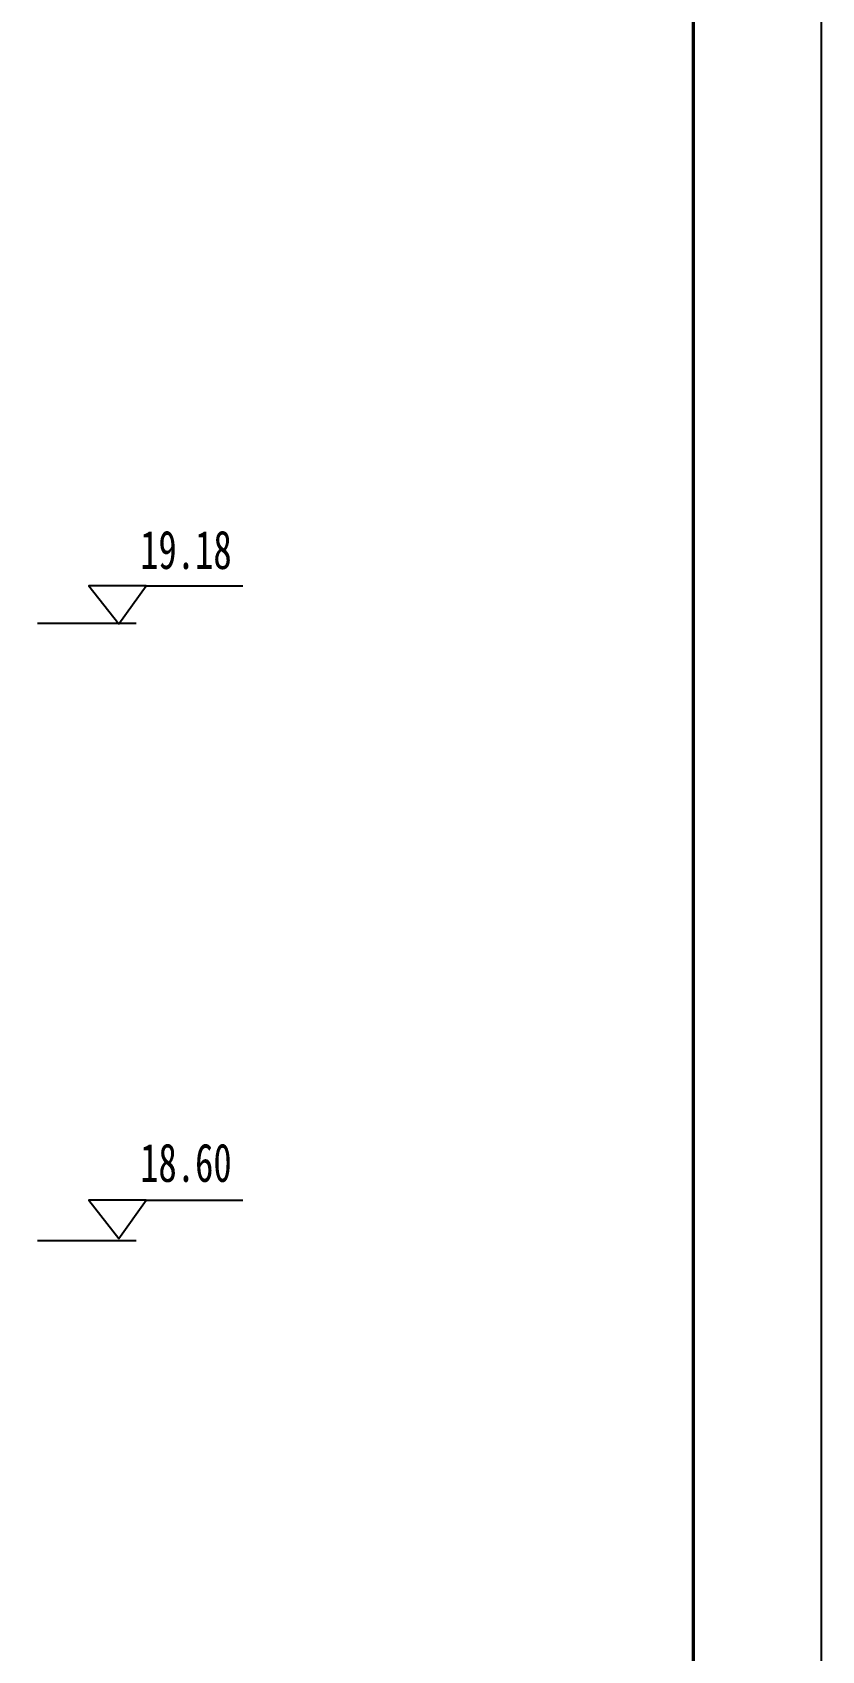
# Model space of a CAD drawing. Extents: x -2485 to 10115, y 1417 to 7253.
# Drawn here: x 5299 to 5915, y 2069 to 3332 of the extents above; entities that cross this region are included whole.
import ezdxf

# ---------------------------------------------------------------- set-up
doc = ezdxf.new("R2010")
doc.units = 0
doc.header["$MEASUREMENT"] = 0
doc.layers.get('0').update_dxf_attribs({"linetype": 'CONTINUOUS'})
doc.layers.add('TK', color=1, linetype='CONTINUOUS')
doc.styles.add('XREF1$0$STYLE3', font='SimSun.ttf', dxfattribs={"width": 0.7})

msp = doc.modelspace()

# ---------------------------------------------------------------- linework, layer by layer
at = {"color": 40, "linetype": 'BYBLOCK'}
for p, q in [((5388.3, 2900.2), (5463.6, 2900.2)), ((5303.4, 2871), (5380.4, 2871)), ((5388.3, 2420.4), (5463.6, 2420.4)), ((5303.4, 2388.9), (5380.4, 2388.9))]:
    msp.add_line(p, q, dxfattribs=at)
for points in [[(5388.3, 2900.2), (5343.4, 2900.2), (5367, 2870.5)], [(5388.3, 2420.4), (5343.4, 2420.4), (5367, 2390.6)]]:
    msp.add_lwpolyline(points, close=True, dxfattribs=at)
at = {"layer": 'TK', "linetype": 'CONTINUOUS'}
for p, q in [((5915, 1416.9), (5915, 4334.7)), ((5815, 1516.9), (5815, 4266.9))]:
    msp.add_line(p, q, dxfattribs=at)
at = {"layer": 'TK', "linetype": 'CONTINUOUS', "const_width": 2.5}
msp.add_lwpolyline([(1965, 4266.9), (1965, 1516.9), (5815, 1516.9), (5815, 4266.9), (1965, 4266.9)], dxfattribs=at)

# ---------------------------------------------------------------- texts
at = {"color": 41, "linetype": 'BYBLOCK', "char_height": 30, "attachment_point": 5, "style": 'XREF1$0$STYLE3'}
for s, insert in [('19.18', (5419.2, 2928)), ('18.60', (5419.2, 2449.5))]:
    msp.add_mtext(s, dxfattribs=dict(at, insert=insert))

doc.saveas('drawing.dxf')
